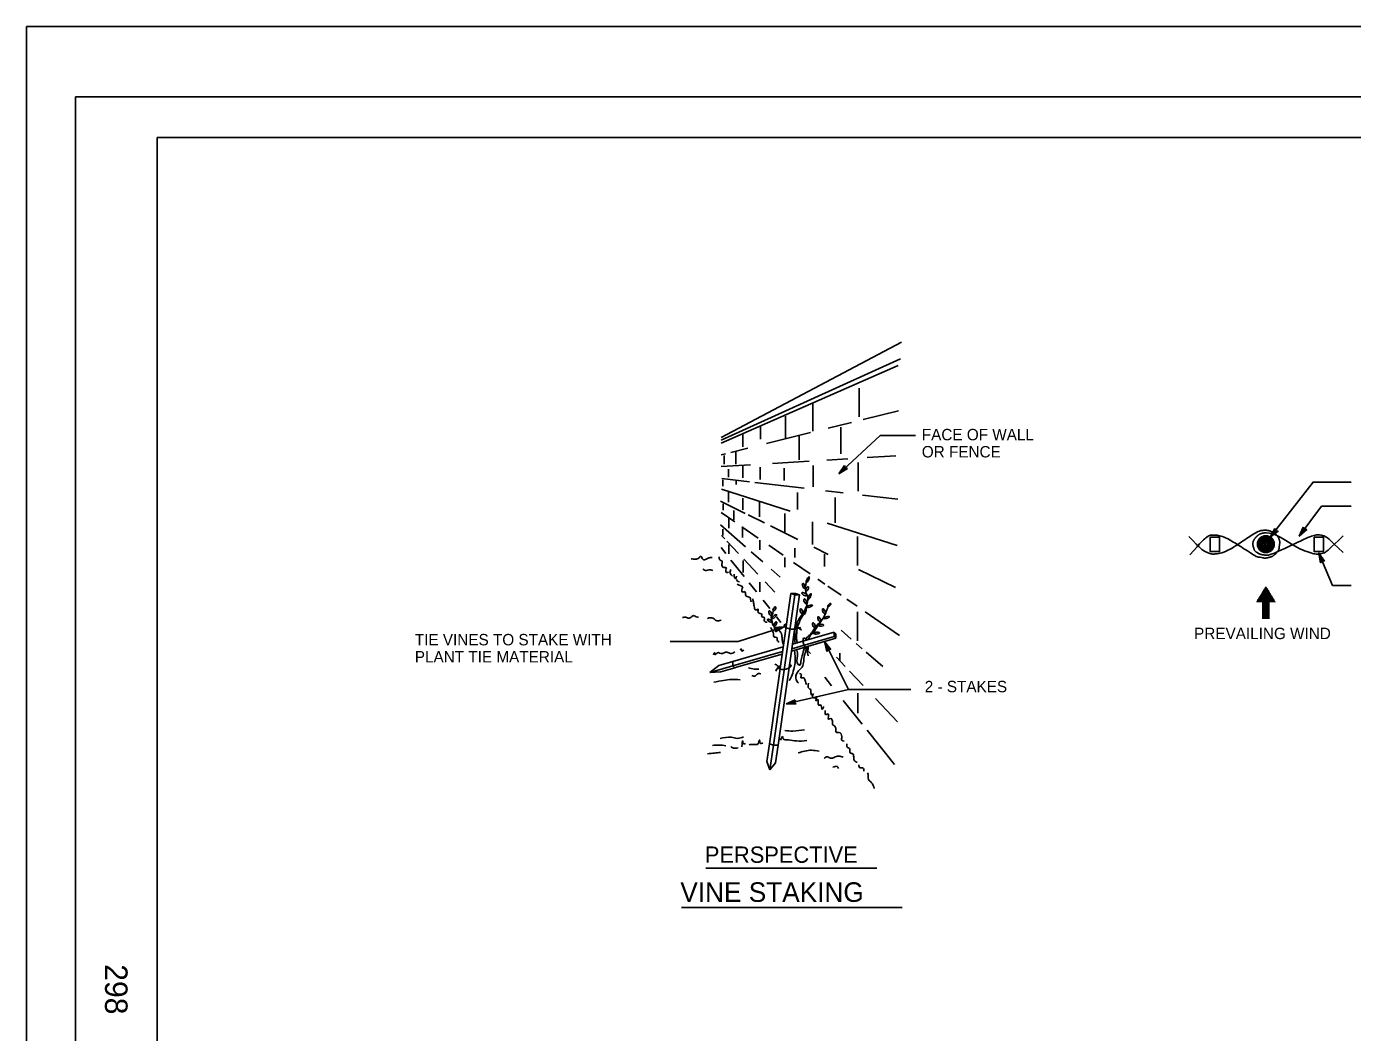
# Model space of a CAD drawing. Extents: x -893 to 867, y -474 to 712.
# Drawn here: x -893 to -81, y 96 to 712 of the extents above; entities that cross this region are included whole.
import ezdxf

# ---------------------------------------------------------------- set-up
doc = ezdxf.new("R2010")
doc.units = 0
for name, color, linetype in [('56 Stage 3 Anno', 7, 'Continuous'), ('57 Undefined', 7, 'Continuous'), ('60 Nongeo Data', 7, 'Continuous'), ('border_PLOTTING-ELEMENTS', 7, 'Continuous'), ('border_rw_22x34_Cut_Lines', 7, 'Continuous'), ('border_SHEET', 7, 'Continuous'), ('border_WITHIN-BORDER-anno', 7, 'Continuous')]:
    doc.layers.add(name, color=color, linetype=linetype)

msp = doc.modelspace()

# ---------------------------------------------------------------- linework, layer by layer
at = {"layer": '56 Stage 3 Anno'}
for p, q in [((-370.64, 461.29), (-395.88, 437.98)), ((-348.95, 461.29), (-370.64, 461.29)), ((-395.88, 437.98), (-392.37, 443.03)), ((-390.56, 441.07), (-395.88, 437.98)), ((-390.96, 441.18), (-394.87, 438.92)), ((-394.86, 438.93), (-392.3, 442.61)), ((-393.85, 439.86), (-392.2, 442.23)), ((-391.38, 441.29), (-393.85, 439.86)), ((-392.83, 440.79), (-392.13, 441.81)), ((-391.74, 441.42), (-392.83, 440.79)), ((-392.37, 443.03), (-392.37, 443.03)), ((-392.37, 443.03), (-392.06, 441.51)), ((-392.06, 441.51), (-390.56, 441.07)), ((-390.56, 441.07), (-390.56, 441.07)), ((-395.88, 437.98), (-395.88, 437.98)), ((-131.72, 398.99), (-131.72, 398.99)), ((-128.97, 404.38), (-128.97, 404.38)), ((-126.94, 402.7), (-126.94, 402.7)), ((-113.95, 399.76), (-113.95, 399.76)), ((-111.48, 405.29), (-111.48, 405.29)), ((-109.37, 403.72), (-109.37, 403.72)), ((-101.91, 389.31), (-101.91, 389.31)), ((-93.61, 369.4), (-101.91, 389.31)), ((-100.86, 383.36), (-100.86, 383.36)), ((-98.43, 384.36), (-98.43, 384.36)), ((-457.62, 335.08), (-429.54, 344.22)), ((-435.66, 343.64), (-429.54, 344.22)), ((-434.48, 342.61), (-435.66, 343.64)), ((-435.66, 343.64), (-435.66, 343.64)), ((-435.34, 343.36), (-430.85, 343.79)), ((-435.01, 343.09), (-432.17, 343.36)), ((-429.54, 344.22), (-434.83, 341.1)), ((-434.83, 341.1), (-434.48, 342.61)), ((-434.83, 341.1), (-434.83, 341.1)), ((-434.74, 342.82), (-433.48, 342.94)), ((-430.86, 343.78), (-434.72, 341.51)), ((-432.17, 343.36), (-434.66, 341.9)), ((-433.48, 342.94), (-434.55, 342.31)), ((-429.54, 344.22), (-429.54, 344.22)), ((-499.19, 335.08), (-457.62, 335.08)), ((-390, 305.68), (-404.7, 335.08)), ((-403.22, 329.12), (-404.7, 335.08)), ((-404.7, 335.08), (-404.7, 335.08)), ((-404.7, 335.08), (-400.83, 330.31)), ((-402.99, 329.47), (-404.08, 333.85)), ((-404.07, 333.84), (-401.25, 330.36)), ((-402.78, 329.84), (-403.47, 332.61)), ((-403.47, 332.61), (-401.64, 330.37)), ((-402.37, 330.43), (-403.22, 329.12)), ((-403.22, 329.12), (-403.22, 329.12)), ((-402.55, 330.15), (-402.85, 331.38)), ((-402.85, 331.38), (-402.07, 330.41)), ((-400.83, 330.31), (-402.37, 330.43)), ((-400.83, 330.31), (-400.83, 330.31)), ((-390, 305.68), (-428.22, 296.86)), ((-351.78, 305.68), (-390, 305.68)), ((-428.22, 296.86), (-422.67, 299.51)), ((-422.07, 296.91), (-428.22, 296.86)), ((-428.22, 296.86), (-428.22, 296.86)), ((-422.36, 297.21), (-426.88, 297.17)), ((-426.87, 297.18), (-422.82, 299.11)), ((-425.53, 297.48), (-422.92, 298.73)), ((-422.67, 297.5), (-425.53, 297.48)), ((-424.18, 297.79), (-423.06, 298.33)), ((-422.92, 297.8), (-424.18, 297.79)), ((-422.67, 299.51), (-423.15, 298.03)), ((-423.15, 298.03), (-422.07, 296.91)), ((-422.67, 299.51), (-422.67, 299.51)), ((-422.07, 296.91), (-422.07, 296.91))]:
    msp.add_line(p, q, dxfattribs=at)
for points in [[(-82.25, 432.83), (-105.44, 432.83), (-131.72, 398.99)], [(-82.25, 418), (-100.29, 418), (-113.95, 399.76)], [(-82.25, 369.4), (-93.61, 369.4)]]:
    msp.add_lwpolyline(points, dxfattribs=at)
for points in [[(-128.97, 404.38), (-131.72, 398.99), (-126.94, 402.7), (-127.35, 402.76), (-130.84, 400.04), (-128.83, 403.99), (-128.7, 403.61), (-129.98, 401.08), (-127.75, 402.82), (-128.15, 402.88), (-129.12, 402.13), (-128.56, 403.23), (-128.45, 402.93), (-126.94, 402.7), (-128.45, 402.93)], [(-111.48, 405.29), (-113.95, 399.76), (-109.37, 403.72), (-109.78, 403.76), (-113.13, 400.86), (-111.33, 404.91), (-111.17, 404.53), (-112.33, 401.94), (-110.18, 403.8), (-110.59, 403.84), (-111.52, 403.04), (-111.01, 404.16), (-110.89, 403.87), (-109.37, 403.72), (-110.89, 403.87)], [(-98.43, 384.36), (-101.91, 389.31), (-100.86, 383.36), (-100.62, 383.68), (-101.39, 388.05), (-98.84, 384.42), (-99.24, 384.48), (-100.87, 386.8), (-100.38, 384.01), (-100.14, 384.34), (-100.35, 385.55), (-99.64, 384.54), (-99.95, 384.58), (-100.86, 383.36), (-99.95, 384.58)]]:
    msp.add_lwpolyline(points, close=True, dxfattribs=at)
at = {"layer": '57 Undefined'}
for p, q in [((-477.3, 196.2), (-372.71, 196.2)), ((-492.37, 172.26), (-357.18, 172.26))]:
    msp.add_line(p, q, dxfattribs=at)
at = {"layer": '60 Nongeo Data'}
for p, q in [((-468.02, 460.08), (-357.55, 518.61)), ((-468.02, 456.7), (-359.53, 504.28)), ((-467.95, 458.46), (-358.15, 508.39)), ((-383.56, 472.79), (-383.56, 490.43)), ((-411.88, 464.1), (-411.88, 480.82)), ((-428.69, 459.61), (-428.69, 473.16)), ((-381.04, 471.17), (-359.35, 476.57)), ((-443.95, 459.06), (-443.95, 466.63)), ((-440.26, 456.4), (-413.2, 463.15)), ((-402.48, 465.82), (-388.22, 469.38)), ((-394.7, 450.15), (-394.7, 466.56)), ((-454.68, 454.41), (-454.68, 461.98)), ((-420.22, 446.42), (-420.22, 461.15)), ((-468.02, 449.48), (-465.44, 450.12)), ((-466.25, 443.87), (-466.25, 449.05)), ((-462.06, 450.97), (-451.63, 453.56)), ((-458.97, 443.8), (-458.97, 451.37)), ((-403.25, 446.32), (-390.4, 447.09)), ((-378.57, 447.81), (-361.08, 448.87)), ((-468.02, 442.4), (-450.1, 443.49)), ((-463.56, 435.89), (-463.56, 440.8)), ((-454.68, 435.39), (-454.68, 442.97)), ((-444.11, 434.38), (-444.11, 441.95)), ((-436.65, 444.3), (-414.04, 445.66)), ((-429.46, 433.84), (-429.46, 441.41)), ((-411.58, 429.83), (-411.58, 442.93)), ((-384.15, 427.28), (-384.15, 444.92)), ((-467.5, 434.96), (-450.56, 432.98)), ((-466.98, 430.27), (-466.98, 434.12)), ((-458.91, 431.31), (-458.91, 433.72)), ((-447.45, 432.62), (-417.26, 429.08)), ((-467.79, 428.46), (-425.67, 414.95)), ((-463.44, 420.52), (-463.44, 426.81)), ((-454.83, 415.79), (-454.83, 422.88)), ((-421.2, 416.09), (-421.2, 426.53)), ((-404.14, 427.55), (-393.2, 426.27)), ((-398.1, 407.81), (-398.1, 423.44)), ((-381.38, 424.88), (-359.72, 422.35)), ((-468.38, 421.07), (-453.29, 413.62)), ((-468.09, 414.28), (-459.7, 408.48)), ((-466.84, 415.64), (-466.84, 419.49)), ((-460.35, 409.64), (-460.35, 415.46)), ((-444.45, 411.51), (-444.45, 420.43)), ((-468.38, 406.59), (-453.01, 393.15)), ((-463.39, 404.69), (-463.39, 410.51)), ((-451.39, 412.68), (-441.49, 407.8)), ((-429.02, 402.19), (-429.02, 413.57)), ((-411.98, 394.59), (-411.98, 408.55)), ((-403.15, 407.73), (-360.15, 393.94)), ((-467.79, 400.09), (-465.78, 397.97)), ((-466.98, 400.13), (-466.98, 403.98)), ((-455.38, 405.5), (-445.26, 398.51)), ((-454.86, 398.79), (-454.86, 404.61)), ((-437.88, 406.01), (-421.05, 397.7)), ((-384.45, 381.77), (-384.45, 399.41)), ((-468.09, 392.7), (-465.17, 389.06)), ((-464.56, 396.67), (-457.42, 389.1)), ((-463.27, 388.83), (-463.27, 394.65)), ((-449.54, 390.12), (-442.52, 383.98)), ((-444.25, 391.34), (-444.25, 397.16)), ((-438.85, 394.08), (-430.05, 388.01)), ((-422.88, 386.62), (-422.88, 392.43)), ((-411.21, 392.85), (-402.38, 388.49)), ((-461.99, 385.07), (-453.95, 375.02)), ((-454.62, 377.33), (-454.62, 384.69)), ((-454.19, 385.68), (-445.5, 376.48)), ((-428.99, 380.79), (-428.99, 386.6)), ((-423.68, 383.61), (-413.47, 376.56)), ((-404.72, 381.08), (-404.72, 388.65)), ((-437.4, 379.51), (-431.82, 374.63)), ((-383.9, 379.36), (-361.32, 368.21)), ((-450.81, 371.1), (-446.39, 365.57)), ((-444.37, 365.64), (-444.37, 371.46)), ((-441.09, 371.8), (-435.09, 365.45)), ((-408.85, 373.37), (-404.47, 370.34)), ((-402.71, 369.13), (-394.55, 363.49)), ((-136.19, 349.09), (-136.19, 365.71)), ((-135.94, 349.09), (-135.94, 366.14)), ((-135.68, 349.09), (-135.68, 366.56)), ((-135.42, 349.09), (-135.42, 366.99)), ((-135.16, 349.09), (-135.16, 367.42)), ((-134.9, 349.09), (-134.9, 367.84)), ((-134.64, 349.09), (-134.64, 368.27)), ((-134.39, 349.09), (-134.39, 368.69)), ((-134.13, 349.09), (-134.13, 368.27)), ((-133.87, 349.09), (-133.87, 367.84)), ((-133.61, 349.09), (-133.61, 367.42)), ((-133.35, 349.09), (-133.35, 366.99)), ((-133.09, 349.09), (-133.09, 366.56)), ((-132.84, 349.09), (-132.84, 366.14)), ((-132.58, 349.09), (-132.58, 365.71)), ((-442.26, 360.39), (-438.24, 355.37)), ((-438.43, 272.44), (-425.28, 364.47)), ((-435.97, 271.7), (-422.82, 363.75)), ((-433.14, 271.7), (-419.99, 363.72)), ((-425.28, 364.47), (-422.82, 363.72)), ((-425.28, 364.47), (-422.46, 364.47)), ((-422.82, 363.72), (-419.99, 363.72)), ((-422.46, 364.47), (-419.99, 363.72)), ((-391.01, 361.04), (-384.8, 356.76)), ((-139.81, 359.24), (-139.81, 359.74)), ((-139.55, 359.24), (-139.55, 360.17)), ((-139.29, 359.24), (-139.29, 360.6)), ((-139.03, 359.24), (-139.03, 361.02)), ((-138.78, 359.24), (-138.78, 361.45)), ((-138.52, 359.24), (-138.52, 361.88)), ((-138.26, 359.24), (-138.26, 362.3)), ((-138, 359.24), (-138, 362.73)), ((-137.74, 359.24), (-137.74, 363.15)), ((-137.48, 359.24), (-137.48, 363.58)), ((-137.23, 359.24), (-137.23, 364.01)), ((-136.97, 359.24), (-136.97, 364.43)), ((-136.71, 359.24), (-136.71, 364.86)), ((-136.45, 359.24), (-136.45, 365.29)), ((-132.32, 359.24), (-132.32, 365.29)), ((-132.06, 359.24), (-132.06, 364.86)), ((-131.8, 359.24), (-131.8, 364.43)), ((-131.54, 359.24), (-131.54, 364.01)), ((-131.29, 359.24), (-131.29, 363.58)), ((-131.03, 359.24), (-131.03, 363.15)), ((-130.77, 359.24), (-130.77, 362.73)), ((-130.51, 359.24), (-130.51, 362.3)), ((-130.25, 359.24), (-130.25, 361.88)), ((-130, 359.24), (-130, 361.45)), ((-129.74, 359.24), (-129.74, 361.02)), ((-129.48, 359.24), (-129.48, 360.6)), ((-129.22, 359.24), (-129.22, 360.17)), ((-128.96, 359.24), (-128.96, 359.74)), ((-434.11, 350.2), (-431.45, 346.88)), ((-384.45, 335.66), (-384.45, 353.3)), ((-379.77, 353.28), (-358.82, 338.81)), ((-422.38, 342.84), (-419.25, 343.81)), ((-421.1, 343.96), (-418.83, 342.05)), ((-421.1, 343.96), (-418.83, 342.05)), ((-394.52, 342.02), (-388.29, 336.58)), ((-424.87, 329.18), (-397.69, 337.11)), ((-424.64, 330.74), (-398.86, 338.26)), ((-424.26, 333.54), (-398.82, 340.96)), ((-398.86, 340.97), (-398.86, 338.21)), ((-398.86, 340.97), (-397.71, 339.87)), ((-398.86, 338.21), (-397.71, 337.1)), ((-397.71, 339.87), (-397.71, 337.11)), ((-385.28, 333.94), (-381.59, 330.71)), ((-460.83, 322.88), (-430.06, 331.85)), ((-460.83, 320.18), (-430.49, 329.03)), ((-458.59, 319.35), (-430.68, 327.49)), ((-415.65, 330), (-413.25, 327.77)), ((-397.37, 325.49), (-392.02, 319.82)), ((-395.33, 323.5), (-395.33, 327.94)), ((-379.12, 328.56), (-369.09, 319.79)), ((-469.38, 320.38), (-474.89, 316.08)), ((-474.89, 316.08), (-460.83, 320.18)), ((-469.38, 320.38), (-460.83, 322.88)), ((-468.26, 316.53), (-459.69, 319.03)), ((-460.83, 322.88), (-460.83, 320.18)), ((-460.83, 320.18), (-459.63, 319.04)), ((-459.63, 319.04), (-458.6, 319.34)), ((-389.32, 316.96), (-381.05, 308.2)), ((-474.89, 316.08), (-468.26, 316.53)), ((-404.56, 313.24), (-400.44, 308.08)), ((-384.39, 291.29), (-384.39, 303.4)), ((-393.19, 299.02), (-381.57, 284.49)), ((-373.58, 300.29), (-360.07, 285.97)), ((-378.6, 280.78), (-361.9, 259.89)), ((-439.98, 261.6), (-438.43, 272.42)), ((-438.43, 272.44), (-435.98, 271.7)), ((-438.14, 256.5), (-435.98, 271.65)), ((-435.98, 271.7), (-433.14, 271.7)), ((-434.69, 260.85), (-433.14, 271.66)), ((-439.98, 261.6), (-438.14, 256.5)), ((-434.68, 260.91), (-438.13, 256.58))]:
    msp.add_line(p, q, dxfattribs=at)
for points in [[(-168.46, 399.11), (-162.73, 399.11), (-162.73, 390.27), (-168.46, 390.27)], [(-104.87, 399.11), (-99.15, 399.11), (-99.15, 390.27), (-104.87, 390.27)]]:
    msp.add_lwpolyline(points, close=True, dxfattribs=at)
for radius in [5.14, 4.92, 4.53, 4.22, 3.69, 3.3, 2.99, 2.46, 2.05, 1.23, 0.308]:
    msp.add_circle((-134.41, 394.82), radius, dxfattribs=at)
msp.add_arc((-428.25, 314.47), 6.8, 120.27204, 157.87231, dxfattribs=at)
for centre, major_axis, ratio in [((-414.95, 373.03), (-0.83, -1.7), 0.276155), ((-417.46, 369.26), (-0.57, 1.48), 0.420841), ((-415.33, 367.46), (-0.7, -1.27), 0.432416), ((-417.16, 364.15), (-1.38, 0.77), 0.420841), ((-416.49, 359.77), (-0.57, 1.48), 0.420841), ((-413.88, 356.76), (-1.79, -0.61), 0.276155), ((-413.77, 362.8), (-0.83, -1.7), 0.276155), ((-401.78, 357.5), (-0.887, -0.887), 0.377924), ((-438.01, 352.54), (-0.57, 1.48), 0.420841), ((-435.54, 350.37), (-1.47, -1.18), 0.276155), ((-435.39, 355.08), (-0.7, -1.27), 0.432416), ((-418.92, 353.73), (-0.57, 1.48), 0.420841), ((-408.05, 348.89), (-0.57, 1.48), 0.420841), ((-405.18, 353.79), (-0.57, 1.48), 0.420841), ((-403.58, 349.82), (-1.84, -0.45), 0.276155), ((-438.34, 347.94), (-1.27, 0.7), 0.432416), ((-434.81, 345.88), (-0.7, -1.27), 0.432416), ((-411.21, 345.18), (-0.57, 1.48), 0.420841), ((-406.61, 345.1), (-1.45, -0.03), 0.432416), ((-409.6, 340.27), (-1.89, -0.13), 0.276155)]:
    msp.add_ellipse(centre, major_axis=major_axis, ratio=ratio, dxfattribs=at)
for centre, major_axis, ratio, start_param, end_param in [((-425.39, 344.31), (-4.13, 0.67), 0.361959, 5.617804, 8.727889), ((-415.88, 333.34), (-1.48, 3.91), 0.361959, 5.617804, 8.727889), ((-429.07, 319.61), (-3.9, -0.78), 0.392152, 0.569019, 3.710562)]:
    msp.add_ellipse(centre, major_axis=major_axis, ratio=ratio, start_param=start_param, end_param=end_param, dxfattribs=at)
for points, degree in [([(-181.61, 399.56), (-173.82, 391.54), (-172.54, 390.69), (-169.13, 389.13), (-166.86, 388.63), (-165.15, 388.84), (-161.67, 389.13), (-155.84, 391.83), (-154.42, 392.82), (-144.48, 399.43), (-139.56, 402.47), (-137.03, 403.26), (-137, 402.93), (-136.17, 403.33), (-134.65, 403.32)], 3), ([(-180.91, 388.24), (-173.96, 396.37), (-170.05, 399.85), (-167.64, 400.42), (-166.36, 400.35), (-165.15, 400.42), (-162.1, 399.92), (-157.76, 398.22), (-156.06, 397.08), (-144.41, 389.98), (-139.83, 386.77), (-137.94, 386.77), (-136.17, 386.48), (-135.39, 386.22), (-134.15, 386.31)], 3), ([(-134.21, 401.76), (-137.18, 401.63), (-140.25, 399.51), (-142.16, 396.8), (-142.49, 394.62), (-141.66, 391.79), (-141.25, 390.49), (-137.04, 387.98), (-132.8, 388.09)], 2), ([(-134.65, 403.32), (-132.83, 403.32), (-127.81, 401.12), (-125.72, 396.68), (-126.11, 394.1), (-126.4, 391.06), (-128.89, 388.28), (-131.53, 386.72), (-134.15, 386.31)], 2), ([(-134.21, 401.76), (-129.12, 401.87), (-116.49, 393.1), (-112.31, 391.38), (-106.33, 389.13), (-103.63, 388.63), (-100.96, 388.76), (-97.8, 389.62), (-95.67, 391.61), (-87.07, 399.8)], 3), ([(-132.8, 388.09), (-131.67, 388.38), (-128.1, 389.7), (-119.4, 393.74), (-116.7, 395.02), (-105.39, 400.67), (-100.96, 400.43), (-100.06, 400.22), (-98.46, 399.81), (-96.1, 398.5), (-87.07, 389.66)], 3)]:
    msp.add_open_spline(points, degree=degree, dxfattribs=at)
for points in [[(-486.47, 385.9), (-483.51, 385.53), (-481.76, 386.3), (-480.4, 387.28), (-479.2, 385.52), (-477.14, 385.51), (-475.59, 386.34), (-473.48, 386.54)], [(-469.22, 386.94), (-468.87, 385.23), (-467.57, 384.51), (-467.52, 382.65), (-466.37, 380.42), (-464.82, 380.32), (-465.17, 378.98), (-464.72, 377.53), (-463.52, 377.73)], [(-479.26, 379.63), (-477.11, 378.64), (-475.55, 379.05), (-473.19, 378.69)], [(-462.11, 379.23), (-462.57, 377.01), (-461.01, 375.25)], [(-459.96, 376.38), (-459.91, 374.47), (-459.21, 373.64), (-458.61, 375.14)], [(-458.46, 373.17), (-458.16, 372.3), (-456.71, 371.78)], [(-458.11, 370.38), (-456.46, 369.4), (-454.76, 368.72)], [(-454.71, 368.67), (-455.16, 367.59), (-454.71, 365.42), (-453.51, 365.73), (-453.31, 365.36), (-452.61, 362.99), (-450.31, 362), (-450.01, 360.86), (-449.51, 359.36)], [(-422.78, 334.08), (-422.97, 338.85), (-422.31, 344.27), (-420.19, 349.27), (-417.88, 352.52), (-415.31, 358.45), (-415, 362.12), (-416.15, 365.63), (-416.03, 371.52)], [(-448.7, 361.27), (-448.16, 358.84), (-447.66, 355.95), (-446.81, 354.5), (-445.31, 354.86), (-445.46, 353.67), (-444.21, 352.27), (-443.2, 351.91), (-443.16, 350.36), (-441.6, 349.89), (-441.66, 347.93), (-439.9, 346.94)], [(-491.76, 349.76), (-489.75, 350.06), (-487.7, 349.39), (-486.39, 350.16), (-484.53, 350.98), (-483.28, 350.2), (-481.88, 350.35)], [(-476.46, 349.1), (-475.56, 349.56), (-473.2, 349.45), (-471.6, 348.42)], [(-429.85, 332.51), (-430.72, 337.63), (-431.01, 339.72), (-432.64, 342.03), (-434.57, 343.45), (-436.16, 344.88), (-436.75, 346.72), (-436.96, 348.02), (-437.38, 349.61), (-436.75, 351.29), (-436.33, 353.43)], [(-421.43, 334.74), (-421.87, 337.25), (-421.72, 340.35), (-421.43, 343.46), (-420.1, 347), (-418.62, 350.11), (-416.55, 352.47), (-416.11, 353.8), (-415.96, 356.17)], [(-416.33, 335.81), (-414.78, 338.39), (-413.15, 339.87), (-411.53, 342.09), (-408.57, 345.93), (-405.47, 349.48), (-403.99, 352.58), (-402.66, 356.42)], [(-471.65, 348.16), (-469.44, 347.79), (-468.04, 348.15)], [(-437.8, 343.74), (-436.01, 339.7), (-435.46, 337.9), (-434, 337.53), (-433.56, 335.57), (-432.41, 334.74)], [(-414.48, 336.47), (-413.45, 338.69), (-411.82, 340.17), (-410.05, 342.83), (-407.98, 345.78), (-405.91, 349.03)], [(-472.64, 326.99), (-471.94, 328.28), (-471.59, 327.14), (-470.79, 327.86), (-469.68, 328.32), (-468.18, 327.7), (-466.27, 328.31), (-464.47, 328.52), (-462.26, 327.79), (-459.6, 328.76)], [(-456.09, 329.89), (-455.73, 330.61), (-455.49, 329.48), (-454.08, 329.88)], [(-426.28, 311.27), (-424.62, 314.63), (-423.26, 319.32), (-422.59, 325.21), (-423.14, 329.46)], [(-420.67, 309.56), (-422.07, 311.94), (-422.11, 314.78), (-420.6, 317.15), (-418.94, 318.74), (-417.53, 322.2), (-417.18, 325.66), (-416.12, 329.38), (-415.56, 331.65)], [(-421.63, 329.86), (-421.19, 326.34), (-420.8, 321.02), (-419.94, 320.66), (-419.14, 322.83), (-418.33, 326.44), (-417.06, 331.29)], [(-414.81, 331.99), (-414.81, 330.69), (-414.94, 329.48), (-415.11, 328.31), (-414.73, 326.46)], [(-451.34, 319.03), (-447.78, 318.3), (-444.93, 318.14)], [(-432.19, 318.13), (-432.78, 318.73), (-433.01, 319.31), (-433.39, 320.17), (-434.21, 320.84), (-435.15, 321.32)], [(-472.48, 310.2), (-466.56, 311.32), (-461.69, 311.93), (-456.37, 311.66)], [(-449.3, 314.22), (-447.04, 314.12), (-445.13, 315.61), (-443.68, 315.35)], [(-420.05, 315.6), (-418.9, 314.77), (-419.21, 312.91), (-417.6, 312.91), (-416.55, 311.25), (-415.85, 308.72)], [(-414.55, 309.54), (-414.2, 306.34), (-413.15, 305.66), (-413.06, 303.6), (-412.26, 302.05), (-411.5, 303.28)], [(-411.5, 303.28), (-411.76, 300.75), (-410.6, 300.54), (-409.7, 301.27), (-409.96, 298.89), (-408.95, 299.77), (-408.26, 296.05), (-407.15, 296.3), (-406.6, 294.91), (-406.2, 293.61), (-405.15, 295.26)], [(-404.25, 292.94), (-403.7, 290.35), (-402.5, 290.76), (-402.25, 287.51), (-400.8, 287.97), (-399.9, 286.26), (-399.55, 284.09), (-398.45, 283.26), (-397.8, 281.46), (-397.25, 279.34), (-395.85, 279.49), (-394.1, 276.85), (-394.1, 274.63), (-392.65, 274.11)], [(-468.58, 275.64), (-461.86, 276.5), (-458.15, 275.82), (-454.23, 276.74)], [(-431.62, 274.62), (-430.36, 276.94), (-430.06, 275.55), (-429.36, 275.13), (-426.8, 274.87), (-421.89, 274.23), (-415.57, 274.42)], [(-429, 280.6), (-424.04, 280.28), (-417.01, 281.09)], [(-473.35, 271.42), (-469.34, 271.72), (-465.13, 271.24)], [(-462.12, 270.77), (-460.47, 269.89), (-457.66, 269.99)], [(-455.3, 270.7), (-454.89, 274.26), (-454.24, 272.51), (-453.19, 272.56)], [(-450.93, 271.93), (-447.72, 272.08), (-445.47, 272.23), (-445.16, 273.16), (-444.51, 274.76), (-444.11, 272.89), (-442.46, 273.05)], [(-420.85, 266.9), (-412.67, 268.53), (-408.06, 267.9)], [(-391.1, 272.45), (-390.65, 270.28), (-389.5, 269.51), (-389, 267.02), (-387.4, 266.25), (-386.8, 263.71), (-386.35, 262.06), (-384.65, 261.13)], [(-476.32, 266.31), (-472.11, 266.82), (-468.5, 267.17)], [(-404.86, 263.4), (-403.05, 264.58), (-400.95, 263.65), (-398.84, 264.16), (-395.98, 264.87), (-393.32, 264.19)], [(-399.65, 258.06), (-396.99, 258.52), (-396.24, 257.44)], [(-383.7, 259.68), (-383.05, 257.77), (-381.35, 257.66), (-380.65, 256.73), (-380.55, 255.69)], [(-378.34, 254.76), (-378.05, 253.72), (-377.7, 250.62), (-375.85, 248.66), (-374.3, 245.09)]]:
    msp.add_spline(points, degree=3, dxfattribs=at)
at = {"layer": 'border_PLOTTING-ELEMENTS'}
for points in [[(-893.45, -474.04), (866.55, -474.04), (866.55, 711.96), (-893.45, 711.96)], [(-863.45, 668.96), (836.55, 668.96), (836.55, -431.04), (-863.45, -431.04)]]:
    msp.add_lwpolyline(points, close=True, dxfattribs=at)
at = {"layer": 'border_rw_22x34_Cut_Lines'}
msp.add_lwpolyline([(-863.45, 668.96), (836.55, 668.96), (836.55, -431.04), (-863.45, -431.04)], close=True, dxfattribs=at)
at = {"layer": 'border_SHEET'}
for p, q in [((-813.45, 643.96), (811.55, 643.96)), ((-813.45, -406.04), (-813.45, 643.96))]:
    msp.add_line(p, q, dxfattribs=at)

# ---------------------------------------------------------------- texts
at = {"layer": '57 Undefined'}
for s, height, p in [('FACE OF WALL', 7, (-345.12, 458.42)), ('OR FENCE', 7, (-345.12, 447.92)), ('PREVAILING WIND', 7, (-178.35, 336.6)), ('TIE VINES TO STAKE WITH', 7, (-655.63, 332.79)), ('PLANT TIE MATERIAL', 7, (-655.63, 322.29)), ('2 - STAKES', 7, (-343.32, 304.05)), ('PERSPECTIVE', 10, (-478, 199.55)), ('VINE STAKING', 12, (-493.03, 175.61))]:
    msp.add_text(s, height=height, dxfattribs=at).set_placement(p)
at = {"layer": 'border_WITHIN-BORDER-anno'}
msp.add_text('298', height=13.779, rotation=270, dxfattribs=at).set_placement((-845.36, 137.4))

doc.saveas('drawing.dxf')
